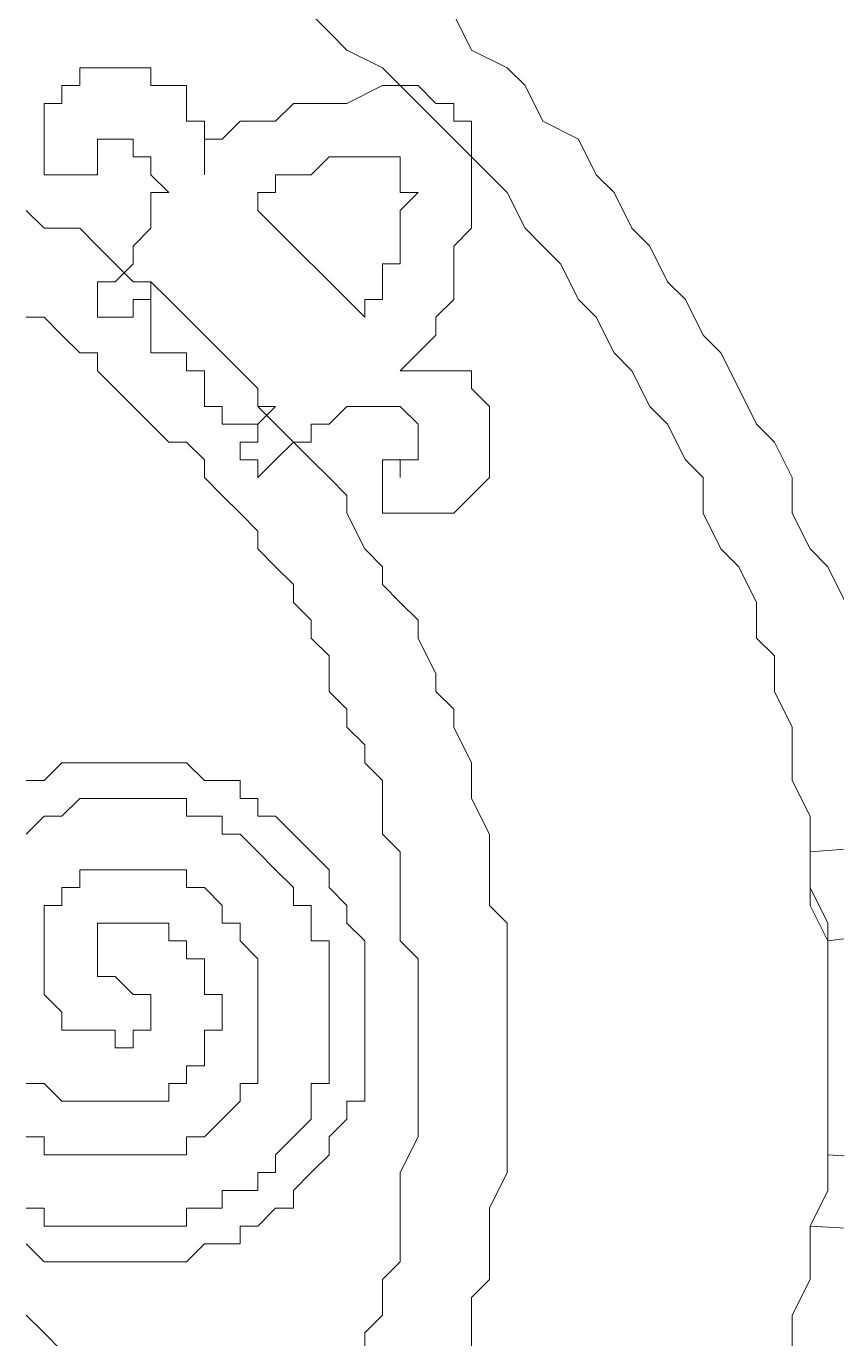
# Model space of a CAD drawing. Extents: x -66030 to 95157, y -13132 to 45879.
# Drawn here: x -11105.2 to -10927.5, y 14237.9 to 14525.6 of the extents above; entities that cross this region are included whole.
import ezdxf

# ---------------------------------------------------------------- set-up
doc = ezdxf.new("R2010")
doc.units = 0
doc.header["$LTSCALE"] = 100
doc.header["$MEASUREMENT"] = 0
doc.layers.get('0').update_dxf_attribs({"linetype": 'CONTINUOUS'})

msp = doc.modelspace()

# ---------------------------------------------------------------- linework, layer by layer
at = {"lineweight": 0}
for points in [[(-11046.59, 14532.15), (-11038.78, 14524.34), (-11034.87, 14520.43), (-11027.06, 14516.52), (-11023.16, 14512.62), (-11019.25, 14508.71), (-11015.34, 14504.81), (-11007.53, 14496.99), (-11003.63, 14493.09), (-10999.72, 14489.18), (-10995.81, 14481.37), (-10991.91, 14477.46), (-10988, 14473.56), (-10984.1, 14465.75), (-10980.19, 14461.84), (-10976.28, 14454.03), (-10972.38, 14450.12), (-10968.47, 14442.31), (-10964.57, 14438.4), (-10960.66, 14430.59), (-10956.76, 14426.69), (-10956.76, 14418.87), (-10952.85, 14411.06), (-10948.94, 14407.16), (-10945.04, 14399.34), (-10945.04, 14391.53), (-10941.13, 14387.63), (-10941.13, 14379.82), (-10937.23, 14372), (-10937.23, 14364.19), (-10937.23, 14360.29), (-10933.32, 14352.47), (-10933.32, 14344.66), (-10933.32, 14336.85), (-10929.41, 14329.04), (-10929.41, 14321.23), (-10929.41, 14317.32), (-10929.41, 14309.51), (-10929.41, 14301.7), (-10929.41, 14293.88), (-10929.41, 14286.07), (-10929.41, 14278.26), (-10929.41, 14270.45), (-10933.32, 14262.64), (-10933.32, 14258.73), (-10933.32, 14250.92), (-10937.23, 14243.11), (-10937.23, 14235.29)], [(-11011.44, 14528.24), (-11007.53, 14520.43), (-10999.72, 14516.52), (-10995.81, 14512.62), (-10991.91, 14504.81), (-10984.1, 14500.9), (-10980.19, 14493.09), (-10976.28, 14489.18), (-10972.38, 14481.37), (-10968.47, 14477.46), (-10964.57, 14469.65), (-10960.66, 14465.75), (-10956.76, 14457.93), (-10952.85, 14454.03), (-10948.94, 14446.22), (-10945.04, 14438.4), (-10941.13, 14434.5), (-10937.23, 14426.69), (-10937.23, 14418.87), (-10933.32, 14411.06), (-10929.41, 14407.16), (-10925.51, 14399.34)], [(-11105.18, 14485.28), (-11101.28, 14481.37), (-11093.46, 14481.37), (-11089.56, 14477.46), (-11085.65, 14473.56), (-11081.75, 14469.65), (-11077.84, 14469.65), (-11073.93, 14465.75), (-11070.03, 14461.84), (-11066.12, 14457.93), (-11062.22, 14454.03), (-11058.31, 14450.12), (-11054.4, 14446.22), (-11054.4, 14442.31), (-11050.5, 14438.4), (-11046.59, 14434.5), (-11042.69, 14430.59), (-11038.78, 14426.69), (-11034.87, 14422.78), (-11034.87, 14418.87), (-11030.97, 14411.06), (-11027.06, 14407.16), (-11027.06, 14403.25), (-11023.16, 14399.34), (-11019.25, 14395.44), (-11019.25, 14391.53), (-11015.34, 14383.72), (-11015.34, 14379.82), (-11011.44, 14375.91), (-11011.44, 14372), (-11007.53, 14364.19), (-11007.53, 14360.29), (-11007.53, 14356.38), (-11003.63, 14348.57), (-11003.63, 14344.66), (-11003.63, 14340.76), (-11003.63, 14332.94), (-10999.72, 14329.04), (-10999.72, 14321.23), (-10999.72, 14317.32), (-10999.72, 14313.41), (-10999.72, 14305.6), (-10999.72, 14301.7), (-10999.72, 14293.88), (-10999.72, 14289.98), (-10999.72, 14286.07), (-10999.72, 14278.26), (-10999.72, 14274.35), (-11003.63, 14266.54), (-11003.63, 14262.64), (-11003.63, 14258.73), (-11003.63, 14250.92), (-11007.53, 14247.01), (-11007.53, 14243.11), (-11007.53, 14235.29)], [(-11105.18, 14461.84), (-11101.28, 14461.84), (-11097.37, 14457.93), (-11093.46, 14454.03), (-11089.56, 14454.03), (-11089.56, 14450.12), (-11085.65, 14446.22), (-11081.75, 14442.31), (-11077.84, 14438.4), (-11073.93, 14434.5), (-11070.03, 14434.5), (-11066.12, 14430.59), (-11066.12, 14426.69), (-11062.22, 14422.78), (-11058.31, 14418.87), (-11054.4, 14414.97), (-11054.4, 14411.06), (-11050.5, 14407.16), (-11046.59, 14403.25), (-11046.59, 14399.34), (-11042.69, 14395.44), (-11042.69, 14391.53), (-11038.78, 14387.63), (-11038.78, 14379.82), (-11034.87, 14375.91), (-11034.87, 14372), (-11030.97, 14368.1), (-11030.97, 14364.19), (-11027.06, 14360.29), (-11027.06, 14356.38), (-11027.06, 14348.57), (-11023.16, 14344.66), (-11023.16, 14340.76), (-11023.16, 14336.85), (-11023.16, 14329.04), (-11023.16, 14325.13), (-11019.25, 14321.23), (-11019.25, 14317.32), (-11019.25, 14309.51), (-11019.25, 14305.6), (-11019.25, 14301.7), (-11019.25, 14293.88), (-11019.25, 14289.98), (-11019.25, 14286.07), (-11019.25, 14282.17), (-11023.16, 14274.35), (-11023.16, 14270.45), (-11023.16, 14266.54), (-11023.16, 14262.64), (-11023.16, 14254.82), (-11027.06, 14250.92), (-11027.06, 14247.01), (-11027.06, 14243.11), (-11030.97, 14239.2), (-11030.97, 14235.29)], [(-11105.18, 14360.29), (-11101.28, 14360.29), (-11101.28, 14360.29), (-11097.37, 14364.19), (-11097.37, 14364.19), (-11093.46, 14364.19), (-11093.46, 14364.19), (-11089.56, 14364.19), (-11085.65, 14364.19), (-11085.65, 14364.19), (-11081.75, 14364.19), (-11081.75, 14364.19), (-11077.84, 14364.19), (-11073.93, 14364.19), (-11070.03, 14364.19), (-11070.03, 14364.19), (-11066.12, 14360.29), (-11062.22, 14360.29), (-11062.22, 14360.29), (-11058.31, 14360.29), (-11058.31, 14356.38), (-11054.4, 14356.38), (-11054.4, 14352.47), (-11050.5, 14352.47), (-11050.5, 14352.47), (-11046.59, 14348.57), (-11046.59, 14348.57), (-11042.69, 14344.66), (-11042.69, 14344.66), (-11038.78, 14340.76), (-11038.78, 14340.76), (-11038.78, 14336.85), (-11034.87, 14332.94), (-11034.87, 14332.94), (-11034.87, 14329.04), (-11030.97, 14325.13), (-11030.97, 14325.13), (-11030.97, 14321.23), (-11030.97, 14317.32), (-11030.97, 14317.32), (-11030.97, 14313.41), (-11030.97, 14309.51), (-11030.97, 14309.51), (-11030.97, 14305.6), (-11030.97, 14301.7), (-11030.97, 14297.79), (-11030.97, 14297.79), (-11030.97, 14293.88), (-11030.97, 14289.98), (-11034.87, 14289.98), (-11034.87, 14286.07), (-11034.87, 14286.07), (-11038.78, 14282.17), (-11038.78, 14278.26), (-11038.78, 14278.26), (-11042.69, 14274.35), (-11042.69, 14274.35), (-11046.59, 14270.45), (-11046.59, 14270.45), (-11046.59, 14266.54), (-11050.5, 14266.54), (-11054.4, 14262.64), (-11054.4, 14262.64), (-11058.31, 14262.64), (-11058.31, 14258.73), (-11062.22, 14258.73), (-11062.22, 14258.73), (-11066.12, 14258.73), (-11070.03, 14254.82), (-11070.03, 14254.82), (-11073.93, 14254.82), (-11077.84, 14254.82), (-11081.75, 14254.82), (-11081.75, 14254.82), (-11085.65, 14254.82), (-11089.56, 14254.82), (-11093.46, 14254.82), (-11097.37, 14254.82), (-11101.28, 14254.82), (-11101.28, 14254.82), (-11105.18, 14258.73)], [(-11105.18, 14348.57), (-11101.28, 14352.47), (-11101.28, 14352.47), (-11101.28, 14352.47), (-11097.37, 14352.47), (-11097.37, 14352.47), (-11093.46, 14356.38), (-11093.46, 14356.38), (-11093.46, 14356.38), (-11089.56, 14356.38), (-11089.56, 14356.38), (-11085.65, 14356.38), (-11085.65, 14356.38), (-11081.75, 14356.38), (-11081.75, 14356.38), (-11077.84, 14356.38), (-11077.84, 14356.38), (-11073.93, 14356.38), (-11070.03, 14356.38), (-11070.03, 14352.47), (-11066.12, 14352.47), (-11066.12, 14352.47), (-11062.22, 14352.47), (-11062.22, 14348.57), (-11058.31, 14348.57), (-11058.31, 14348.57), (-11054.4, 14344.66), (-11054.4, 14344.66), (-11054.4, 14344.66), (-11050.5, 14340.76), (-11050.5, 14340.76), (-11046.59, 14336.85), (-11046.59, 14336.85), (-11046.59, 14332.94), (-11042.69, 14332.94), (-11042.69, 14329.04), (-11042.69, 14329.04), (-11042.69, 14325.13), (-11038.78, 14325.13), (-11038.78, 14321.23), (-11038.78, 14321.23), (-11038.78, 14317.32), (-11038.78, 14313.41), (-11038.78, 14313.41), (-11038.78, 14309.51), (-11038.78, 14309.51), (-11038.78, 14305.6), (-11038.78, 14301.7), (-11038.78, 14301.7), (-11038.78, 14297.79), (-11038.78, 14297.79), (-11038.78, 14293.88), (-11042.69, 14293.88), (-11042.69, 14289.98), (-11042.69, 14286.07), (-11042.69, 14286.07), (-11046.59, 14282.17), (-11046.59, 14282.17), (-11046.59, 14282.17), (-11050.5, 14278.26), (-11050.5, 14278.26), (-11050.5, 14274.35), (-11054.4, 14274.35), (-11054.4, 14270.45), (-11058.31, 14270.45), (-11058.31, 14270.45), (-11062.22, 14270.45), (-11062.22, 14266.54), (-11066.12, 14266.54), (-11066.12, 14266.54), (-11070.03, 14266.54), (-11070.03, 14262.64), (-11073.93, 14262.64), (-11073.93, 14262.64), (-11077.84, 14262.64), (-11081.75, 14262.64), (-11081.75, 14262.64), (-11085.65, 14262.64), (-11089.56, 14262.64), (-11093.46, 14262.64), (-11093.46, 14262.64), (-11097.37, 14262.64), (-11101.28, 14262.64), (-11101.28, 14266.54), (-11105.18, 14266.54)], [(-10866.92, 14332.94), (-10929.41, 14325.13), (-10933.32, 14332.94), (-10933.32, 14344.66), (-10780.99, 14356.38)], [(-11105.18, 14282.17), (-11101.28, 14282.17), (-11101.28, 14278.26), (-11097.37, 14278.26), (-11097.37, 14278.26), (-11093.46, 14278.26), (-11093.46, 14278.26), (-11089.56, 14278.26), (-11089.56, 14278.26), (-11085.65, 14278.26), (-11081.75, 14278.26), (-11081.75, 14278.26), (-11081.75, 14278.26), (-11077.84, 14278.26), (-11077.84, 14278.26), (-11073.93, 14278.26), (-11073.93, 14278.26), (-11073.93, 14278.26), (-11070.03, 14278.26), (-11070.03, 14282.17), (-11070.03, 14282.17), (-11066.12, 14282.17), (-11066.12, 14282.17), (-11066.12, 14282.17), (-11062.22, 14286.07), (-11062.22, 14286.07), (-11062.22, 14286.07), (-11062.22, 14286.07), (-11058.31, 14289.98), (-11058.31, 14289.98), (-11058.31, 14289.98), (-11058.31, 14293.88), (-11054.4, 14293.88), (-11054.4, 14297.79), (-11054.4, 14297.79), (-11054.4, 14297.79), (-11054.4, 14301.7), (-11054.4, 14301.7), (-11054.4, 14301.7), (-11054.4, 14305.6), (-11054.4, 14305.6), (-11054.4, 14309.51), (-11054.4, 14309.51), (-11054.4, 14313.41), (-11054.4, 14313.41), (-11054.4, 14313.41), (-11054.4, 14317.32), (-11054.4, 14317.32), (-11054.4, 14321.23), (-11054.4, 14321.23), (-11054.4, 14321.23), (-11058.31, 14325.13), (-11058.31, 14325.13), (-11058.31, 14325.13), (-11058.31, 14329.04), (-11058.31, 14329.04), (-11062.22, 14329.04), (-11062.22, 14332.94), (-11062.22, 14332.94), (-11062.22, 14332.94), (-11066.12, 14336.85), (-11066.12, 14336.85), (-11066.12, 14336.85), (-11070.03, 14336.85), (-11070.03, 14336.85), (-11070.03, 14340.76), (-11073.93, 14340.76), (-11073.93, 14340.76), (-11073.93, 14340.76), (-11077.84, 14340.76), (-11077.84, 14340.76), (-11081.75, 14340.76), (-11081.75, 14340.76), (-11081.75, 14340.76), (-11085.65, 14340.76), (-11085.65, 14340.76), (-11085.65, 14340.76), (-11089.56, 14340.76), (-11089.56, 14340.76), (-11089.56, 14340.76), (-11089.56, 14340.76), (-11089.56, 14340.76), (-11093.46, 14340.76), (-11093.46, 14340.76), (-11093.46, 14340.76), (-11093.46, 14340.76), (-11093.46, 14336.85), (-11097.37, 14336.85), (-11097.37, 14336.85), (-11097.37, 14336.85), (-11097.37, 14336.85), (-11097.37, 14336.85), (-11097.37, 14332.94), (-11097.37, 14332.94), (-11101.28, 14332.94), (-11101.28, 14332.94), (-11101.28, 14332.94), (-11101.28, 14329.04), (-11101.28, 14329.04), (-11101.28, 14329.04), (-11101.28, 14329.04), (-11101.28, 14325.13), (-11101.28, 14325.13), (-11101.28, 14325.13), (-11101.28, 14325.13), (-11101.28, 14321.23), (-11101.28, 14321.23), (-11101.28, 14321.23), (-11101.28, 14321.23), (-11101.28, 14317.32), (-11101.28, 14317.32), (-11101.28, 14317.32), (-11101.28, 14317.32), (-11101.28, 14317.32), (-11101.28, 14313.41), (-11101.28, 14313.41), (-11101.28, 14313.41), (-11101.28, 14313.41), (-11097.37, 14309.51), (-11097.37, 14309.51), (-11097.37, 14309.51), (-11097.37, 14309.51), (-11097.37, 14309.51), (-11097.37, 14309.51), (-11097.37, 14305.6), (-11093.46, 14305.6), (-11093.46, 14305.6), (-11093.46, 14305.6), (-11093.46, 14305.6), (-11093.46, 14305.6), (-11089.56, 14305.6), (-11089.56, 14305.6), (-11089.56, 14305.6), (-11089.56, 14305.6), (-11085.65, 14305.6), (-11085.65, 14301.7), (-11085.65, 14301.7), (-11085.65, 14301.7), (-11085.65, 14301.7), (-11081.75, 14301.7), (-11081.75, 14301.7), (-11081.75, 14301.7), (-11081.75, 14301.7), (-11081.75, 14301.7), (-11081.75, 14305.6), (-11081.75, 14305.6), (-11081.75, 14305.6), (-11081.75, 14305.6), (-11081.75, 14305.6), (-11081.75, 14305.6), (-11081.75, 14305.6), (-11081.75, 14305.6), (-11081.75, 14305.6), (-11081.75, 14305.6), (-11081.75, 14305.6), (-11081.75, 14305.6), (-11077.84, 14305.6), (-11077.84, 14305.6), (-11077.84, 14305.6), (-11077.84, 14305.6), (-11077.84, 14305.6), (-11077.84, 14305.6), (-11077.84, 14305.6), (-11077.84, 14305.6), (-11077.84, 14309.51), (-11077.84, 14309.51), (-11077.84, 14309.51), (-11077.84, 14309.51), (-11077.84, 14309.51), (-11077.84, 14309.51), (-11077.84, 14309.51), (-11077.84, 14309.51), (-11077.84, 14309.51), (-11077.84, 14309.51), (-11077.84, 14309.51), (-11077.84, 14309.51), (-11077.84, 14309.51), (-11077.84, 14313.41), (-11077.84, 14313.41), (-11077.84, 14313.41), (-11077.84, 14313.41), (-11077.84, 14313.41), (-11077.84, 14313.41), (-11077.84, 14313.41), (-11081.75, 14313.41), (-11081.75, 14313.41), (-11081.75, 14313.41), (-11081.75, 14313.41), (-11081.75, 14313.41), (-11081.75, 14313.41), (-11081.75, 14313.41), (-11081.75, 14313.41), (-11081.75, 14313.41), (-11081.75, 14313.41), (-11081.75, 14313.41), (-11081.75, 14313.41), (-11081.75, 14313.41), (-11081.75, 14313.41), (-11081.75, 14313.41), (-11081.75, 14313.41), (-11081.75, 14313.41), (-11085.65, 14317.32), (-11085.65, 14317.32), (-11089.56, 14317.32), (-11089.56, 14317.32), (-11089.56, 14317.32), (-11089.56, 14321.23), (-11089.56, 14321.23), (-11089.56, 14321.23), (-11089.56, 14325.13), (-11089.56, 14325.13), (-11089.56, 14325.13), (-11089.56, 14329.04), (-11089.56, 14329.04), (-11085.65, 14329.04), (-11085.65, 14329.04), (-11081.75, 14329.04), (-11081.75, 14329.04), (-11081.75, 14329.04), (-11081.75, 14329.04), (-11077.84, 14329.04), (-11077.84, 14329.04), (-11077.84, 14329.04), (-11077.84, 14329.04), (-11073.93, 14329.04), (-11073.93, 14329.04), (-11073.93, 14329.04), (-11073.93, 14325.13), (-11073.93, 14325.13), (-11070.03, 14325.13), (-11070.03, 14325.13), (-11070.03, 14325.13), (-11070.03, 14325.13), (-11070.03, 14321.23), (-11070.03, 14321.23), (-11066.12, 14321.23), (-11066.12, 14321.23), (-11066.12, 14321.23), (-11066.12, 14317.32), (-11066.12, 14317.32), (-11066.12, 14317.32), (-11066.12, 14317.32), (-11066.12, 14313.41), (-11066.12, 14313.41), (-11066.12, 14313.41), (-11062.22, 14313.41), (-11062.22, 14309.51), (-11062.22, 14309.51), (-11062.22, 14309.51), (-11062.22, 14309.51), (-11062.22, 14305.6), (-11066.12, 14305.6), (-11066.12, 14305.6), (-11066.12, 14305.6), (-11066.12, 14301.7), (-11066.12, 14301.7), (-11066.12, 14301.7), (-11066.12, 14301.7), (-11066.12, 14297.79), (-11066.12, 14297.79), (-11066.12, 14297.79), (-11070.03, 14297.79), (-11070.03, 14297.79), (-11070.03, 14293.88), (-11070.03, 14293.88), (-11070.03, 14293.88), (-11070.03, 14293.88), (-11073.93, 14293.88), (-11073.93, 14293.88), (-11073.93, 14289.98), (-11073.93, 14289.98), (-11073.93, 14289.98), (-11077.84, 14289.98), (-11077.84, 14289.98), (-11077.84, 14289.98), (-11077.84, 14289.98), (-11081.75, 14289.98), (-11081.75, 14289.98), (-11081.75, 14289.98), (-11081.75, 14289.98), (-11085.65, 14289.98), (-11085.65, 14289.98), (-11089.56, 14289.98), (-11089.56, 14289.98), (-11093.46, 14289.98), (-11093.46, 14289.98), (-11093.46, 14289.98), (-11097.37, 14289.98), (-11097.37, 14289.98), (-11101.28, 14293.88), (-11101.28, 14293.88), (-11101.28, 14293.88), (-11105.18, 14293.88)], [(-10792.7, 14254.82), (-10933.32, 14262.64), (-10929.41, 14270.45), (-10929.41, 14278.26), (-10866.92, 14274.35)], [(-11105.18, 14243.11), (-11101.28, 14239.2), (-11097.37, 14235.29)]]:
    msp.add_lwpolyline(points, dxfattribs=at)
for points in [[(-11050.5, 14430.59), (-11050.5, 14430.59), (-11046.59, 14434.5), (-11046.59, 14434.5), (-11042.69, 14434.5), (-11042.69, 14438.4), (-11038.78, 14438.4), (-11034.87, 14442.31), (-11034.87, 14442.31), (-11030.97, 14442.31), (-11027.06, 14442.31), (-11027.06, 14442.31), (-11027.06, 14442.31), (-11023.16, 14442.31), (-11023.16, 14442.31), (-11019.25, 14438.4), (-11019.25, 14438.4), (-11019.25, 14438.4), (-11019.25, 14434.5), (-11019.25, 14434.5), (-11019.25, 14434.5), (-11019.25, 14430.59), (-11019.25, 14430.59), (-11019.25, 14430.59), (-11019.25, 14430.59), (-11019.25, 14430.59), (-11023.16, 14430.59), (-11023.16, 14430.59), (-11023.16, 14426.69), (-11023.16, 14426.69), (-11023.16, 14430.59), (-11027.06, 14430.59), (-11027.06, 14426.69), (-11027.06, 14426.69), (-11027.06, 14426.69), (-11027.06, 14422.78), (-11027.06, 14422.78), (-11027.06, 14422.78), (-11027.06, 14418.87), (-11027.06, 14418.87), (-11023.16, 14418.87), (-11023.16, 14418.87), (-11023.16, 14418.87), (-11019.25, 14418.87), (-11019.25, 14418.87), (-11019.25, 14418.87), (-11015.34, 14418.87), (-11015.34, 14418.87), (-11011.44, 14418.87), (-11011.44, 14418.87), (-11011.44, 14418.87), (-11007.53, 14422.78), (-11007.53, 14422.78), (-11007.53, 14422.78), (-11003.63, 14426.69), (-11003.63, 14426.69), (-11003.63, 14426.69), (-11003.63, 14430.59), (-11003.63, 14430.59), (-11003.63, 14434.5), (-11003.63, 14434.5), (-11003.63, 14438.4), (-11003.63, 14438.4), (-11003.63, 14442.31), (-11003.63, 14442.31), (-11007.53, 14446.22), (-11007.53, 14446.22), (-11007.53, 14450.12), (-11011.44, 14450.12), (-11011.44, 14450.12), (-11015.34, 14450.12), (-11015.34, 14450.12), (-11019.25, 14450.12), (-11019.25, 14450.12), (-11023.16, 14450.12), (-11023.16, 14450.12), (-11023.16, 14450.12), (-11019.25, 14454.03), (-11019.25, 14454.03), (-11019.25, 14454.03), (-11015.34, 14457.93), (-11015.34, 14457.93), (-11015.34, 14461.84), (-11015.34, 14461.84), (-11011.44, 14465.75), (-11011.44, 14469.65), (-11011.44, 14477.46), (-11007.53, 14481.37), (-11007.53, 14485.28), (-11007.53, 14489.18), (-11007.53, 14493.09), (-11007.53, 14496.99), (-11007.53, 14500.9), (-11007.53, 14504.81), (-11007.53, 14504.81), (-11011.44, 14504.81), (-11011.44, 14508.71), (-11011.44, 14508.71), (-11011.44, 14508.71), (-11011.44, 14508.71), (-11011.44, 14508.71), (-11015.34, 14508.71), (-11015.34, 14508.71), (-11019.25, 14512.62), (-11023.16, 14512.62), (-11027.06, 14512.62), (-11034.87, 14508.71), (-11038.78, 14508.71), (-11042.69, 14508.71), (-11046.59, 14508.71), (-11050.5, 14504.81), (-11054.4, 14504.81), (-11058.31, 14504.81), (-11058.31, 14504.81), (-11062.22, 14500.9), (-11062.22, 14500.9), (-11066.12, 14500.9), (-11066.12, 14496.99), (-11066.12, 14496.99), (-11066.12, 14493.09), (-11066.12, 14496.99), (-11066.12, 14496.99), (-11066.12, 14500.9), (-11066.12, 14500.9), (-11066.12, 14504.81), (-11070.03, 14504.81), (-11070.03, 14508.71), (-11070.03, 14508.71), (-11070.03, 14512.62), (-11073.93, 14512.62), (-11073.93, 14512.62), (-11077.84, 14512.62), (-11077.84, 14516.52), (-11081.75, 14516.52), (-11081.75, 14516.52), (-11085.65, 14516.52), (-11085.65, 14516.52), (-11089.56, 14516.52), (-11089.56, 14516.52), (-11093.46, 14516.52), (-11093.46, 14512.62), (-11093.46, 14512.62), (-11097.37, 14512.62), (-11097.37, 14508.71), (-11097.37, 14508.71), (-11101.28, 14508.71), (-11101.28, 14504.81), (-11101.28, 14504.81), (-11101.28, 14500.9), (-11101.28, 14500.9), (-11101.28, 14500.9), (-11101.28, 14496.99), (-11101.28, 14496.99), (-11101.28, 14493.09), (-11101.28, 14493.09), (-11097.37, 14493.09), (-11097.37, 14493.09), (-11097.37, 14493.09), (-11097.37, 14493.09), (-11093.46, 14493.09), (-11093.46, 14493.09), (-11089.56, 14493.09), (-11089.56, 14493.09), (-11089.56, 14493.09), (-11089.56, 14493.09), (-11089.56, 14496.99), (-11089.56, 14496.99), (-11089.56, 14496.99), (-11089.56, 14496.99), (-11089.56, 14496.99), (-11089.56, 14496.99), (-11089.56, 14500.9), (-11089.56, 14500.9), (-11085.65, 14500.9), (-11085.65, 14500.9), (-11085.65, 14500.9), (-11081.75, 14500.9), (-11081.75, 14500.9), (-11081.75, 14496.99), (-11077.84, 14496.99), (-11077.84, 14496.99), (-11077.84, 14496.99), (-11077.84, 14493.09), (-11077.84, 14493.09), (-11073.93, 14489.18), (-11077.84, 14489.18), (-11077.84, 14485.28), (-11077.84, 14481.37), (-11077.84, 14481.37), (-11081.75, 14477.46), (-11081.75, 14473.56), (-11081.75, 14473.56), (-11085.65, 14469.65), (-11085.65, 14469.65), (-11089.56, 14469.65), (-11089.56, 14465.75), (-11089.56, 14465.75), (-11089.56, 14465.75), (-11089.56, 14465.75), (-11089.56, 14461.84), (-11089.56, 14461.84), (-11089.56, 14461.84), (-11089.56, 14461.84), (-11085.65, 14461.84), (-11085.65, 14461.84), (-11085.65, 14461.84), (-11081.75, 14461.84), (-11081.75, 14461.84), (-11081.75, 14465.75), (-11077.84, 14465.75), (-11077.84, 14469.65), (-11077.84, 14469.65), (-11077.84, 14469.65), (-11077.84, 14469.65), (-11077.84, 14465.75), (-11077.84, 14465.75), (-11077.84, 14465.75), (-11077.84, 14465.75), (-11077.84, 14465.75), (-11077.84, 14465.75), (-11077.84, 14461.84), (-11077.84, 14461.84), (-11077.84, 14457.93), (-11077.84, 14457.93), (-11077.84, 14457.93), (-11077.84, 14454.03), (-11077.84, 14454.03), (-11073.93, 14454.03), (-11073.93, 14454.03), (-11070.03, 14454.03), (-11070.03, 14450.12), (-11066.12, 14450.12), (-11066.12, 14450.12), (-11066.12, 14450.12), (-11066.12, 14450.12), (-11066.12, 14446.22), (-11066.12, 14446.22), (-11066.12, 14442.31), (-11062.22, 14442.31), (-11062.22, 14442.31), (-11062.22, 14442.31), (-11062.22, 14438.4), (-11058.31, 14438.4), (-11058.31, 14438.4), (-11054.4, 14438.4), (-11054.4, 14438.4), (-11050.5, 14442.31), (-11054.4, 14442.31), (-11054.4, 14442.31), (-11054.4, 14442.31), (-11050.5, 14442.31), (-11050.5, 14442.31), (-11050.5, 14442.31), (-11050.5, 14442.31), (-11050.5, 14442.31), (-11054.4, 14438.4), (-11054.4, 14438.4), (-11054.4, 14438.4), (-11054.4, 14434.5), (-11058.31, 14434.5), (-11058.31, 14434.5), (-11058.31, 14430.59), (-11058.31, 14430.59), (-11058.31, 14430.59), (-11054.4, 14430.59), (-11054.4, 14426.69), (-11054.4, 14426.69), (-11054.4, 14426.69), (-11054.4, 14426.69), (-11050.5, 14430.59), (-11050.5, 14430.59)], [(-11023.16, 14496.99), (-11023.16, 14496.99), (-11023.16, 14496.99), (-11027.06, 14496.99), (-11027.06, 14496.99), (-11030.97, 14496.99), (-11030.97, 14496.99), (-11034.87, 14496.99), (-11038.78, 14496.99), (-11038.78, 14496.99), (-11042.69, 14493.09), (-11046.59, 14493.09), (-11046.59, 14493.09), (-11050.5, 14493.09), (-11050.5, 14489.18), (-11054.4, 14489.18), (-11054.4, 14489.18), (-11054.4, 14489.18), (-11054.4, 14485.28), (-11030.97, 14461.84), (-11030.97, 14465.75), (-11027.06, 14465.75), (-11027.06, 14465.75), (-11027.06, 14469.65), (-11027.06, 14473.56), (-11023.16, 14473.56), (-11023.16, 14477.46), (-11023.16, 14477.46), (-11023.16, 14481.37), (-11023.16, 14485.28), (-11023.16, 14485.28), (-11019.25, 14489.18), (-11023.16, 14489.18), (-11023.16, 14493.09), (-11023.16, 14493.09), (-11023.16, 14493.09), (-11023.16, 14496.99)]]:
    msp.add_lwpolyline(points, close=True, dxfattribs=at)

doc.saveas('drawing.dxf')
